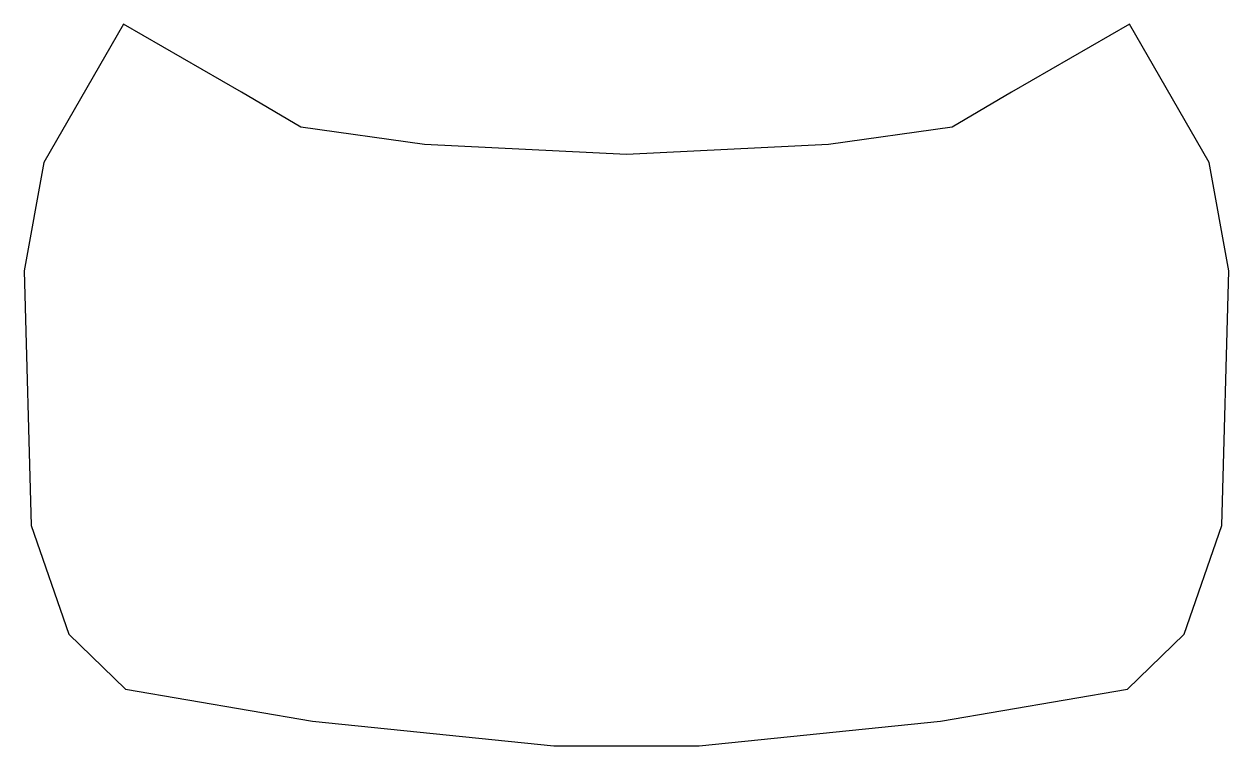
# Model space of a CAD drawing. Header units: millimetres. Extents: x -102 to 102, y -25 to 97.
import ezdxf

# ---------------------------------------------------------------- set-up
doc = ezdxf.new("R2010")
doc.units = ezdxf.units.MM
doc.layers.get('0').update_dxf_attribs({"linetype": 'CONTINUOUS'})

msp = doc.modelspace()

# ---------------------------------------------------------------- linework, layer by layer
msp.add_lwpolyline([(-53.06, -20.66), (-12.31, -24.82), (12.31, -24.82), (53.06, -20.66), (84.66, -15.25), (94.24, -5.97), (100.63, 12.4), (101.82, 55.4), (98.51, 73.72), (85.01, 97.1), (65.07, 85.58), (55.06, 79.68), (34.17, 76.74), (0, 75.07), (-34.17, 76.74), (-55.06, 79.68), (-65.07, 85.58), (-85.01, 97.1), (-98.51, 73.72), (-101.82, 55.4), (-100.63, 12.4), (-94.24, -5.97), (-84.66, -15.25)], close=True)

doc.saveas('drawing.dxf')
